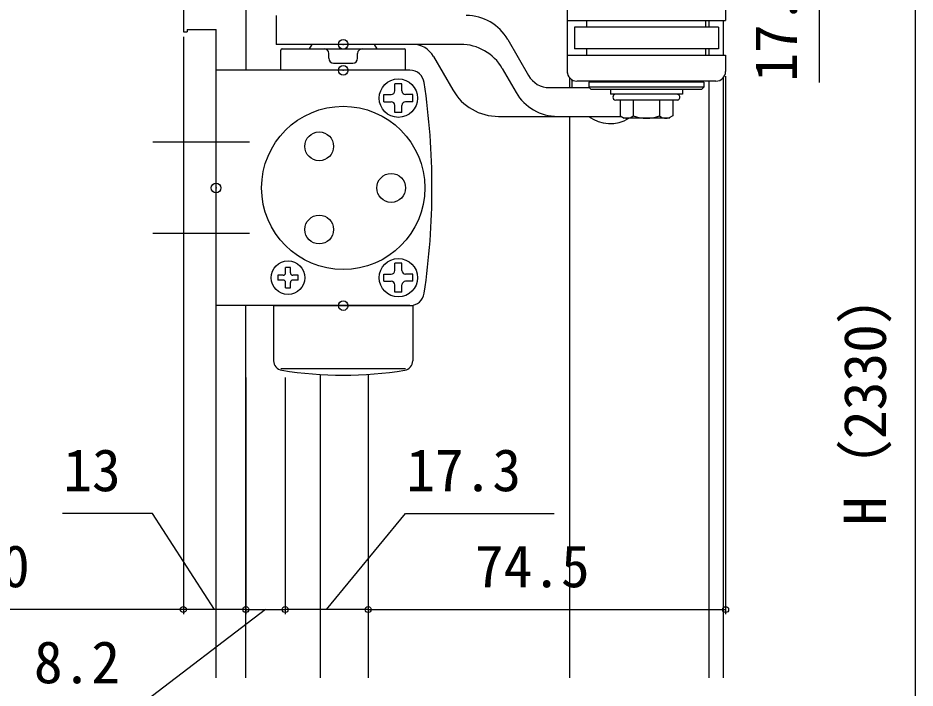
# Model space of a CAD drawing. Units: millimetres, scale not verified. Extents: x -525 to 525, y -783 to 779.
# Drawn here: x -304 to -117, y 164.9 to 304.5 of the extents above; entities that cross this region are included whole.
import ezdxf
from ezdxf.enums import TextEntityAlignment as Align

# ---------------------------------------------------------------- set-up
doc = ezdxf.new("R2010")
doc.units = ezdxf.units.MM
doc.header["$LTSCALE"] = 4
doc.header["$PDMODE"] = 32
doc.header["$PDSIZE"] = 2
for name, color, linetype in [('0-4_YKK_12', 2, 'Continuous'), ('0-5_YKK_13', 4, 'Continuous'), ('0-7_YKK_D', 6, 'Continuous'), ('0-9_YSS_K', 3, 'Continuous')]:
    doc.layers.add(name, color=color, linetype=linetype)
doc.styles.add('ＭＳ ゴシック', font='')
doc.styles.get('ＭＳ ゴシック').set_extended_font_data('MS Gothic')

msp = doc.modelspace()

# ---------------------------------------------------------------- linework, layer by layer
at = {"layer": '0-4_YKK_12'}
for p, q in [((-256.5, 324.897), (-256.5, 293.597)), ((-256.5, 167.095), (-256.5, 244.597)), ((-241, 230.122), (-241, 167.095)), ((-231, 230.266), (-231, 167.095))]:
    msp.add_line(p, q, dxfattribs=at)
at = {"layer": '0-5_YKK_13'}
for p, q in [((-269.5, 334.597), (-269.5, 301.597)), ((-189.501, 307.347), (-189.501, 303.976)), ((-156.501, 307.347), (-156.501, 303.976)), ((-250.2, 304.997), (-250.2, 298.997)), ((-189.546, 303.997), (-189.546, 292.997)), ((-189.501, 303.976), (-156.501, 303.976)), ((-185.386, 302.597), (-185.386, 303.976)), ((-160.615, 302.597), (-160.615, 303.976)), ((-269.5, 301.597), (-268.7, 301.597)), ((-268.7, 302.097), (-262.7, 302.097)), ((-268.7, 302.097), (-268.7, 301.597)), ((-262.7, 167.095), (-262.7, 302.097)), ((-158, 302.597), (-188.001, 302.597)), ((-188.001, 302.597), (-188.001, 298.097)), ((-158.001, 302.597), (-158.001, 298.097)), ((-201.899, 299.997), (-197.569, 292.497)), ((-211.714, 298.997), (-250.2, 298.997)), ((-249.2, 293.597), (-249.2, 297.797)), ((-248.9, 298.097), (-223.5, 298.097)), ((-243.199, 298.096), (-242.679, 298.996)), ((-229.72, 298.997), (-242.681, 298.997)), ((-229.719, 298.997), (-229.2, 298.097)), ((-223.2, 293.597), (-223.2, 297.797)), ((-158, 298.097), (-188.001, 298.097)), ((-185.386, 296.718), (-185.386, 298.097)), ((-160.615, 296.718), (-160.615, 298.097)), ((-239.2, 296.097), (-239.2, 297.097)), ((-233.2, 296.097), (-233.2, 297.097)), ((-217.388, 296.497), (-213.347, 289.497)), ((-189.501, 296.718), (-156.501, 296.718)), ((-189.501, 296.718), (-189.501, 293.347)), ((-156.501, 296.718), (-156.501, 293.347)), ((-222.283, 293.597), (-262.7, 293.597)), ((-262.7, 244.597), (-262.7, 293.597)), ((-238.2, 295.097), (-234.2, 295.097)), ((-203.054, 293.997), (-200.167, 288.997)), ((-225.45, 289.297), (-225.45, 290.797)), ((-223.95, 290.797), (-225.45, 290.797)), ((-223.95, 289.297), (-223.95, 290.797)), ((-193.251, 289.997), (-184.865, 289.997)), ((-188.547, 291.642), (-188.547, 289.997)), ((-158.501, 291.347), (-187.431, 291.347)), ((-161, 291.099), (-185.001, 291.099)), ((-185.001, 291.097), (-185.001, 290.099)), ((-185.001, 290.099), (-184.501, 289.599)), ((-161, 290.099), (-185.001, 290.099)), ((-161, 290.099), (-161.5, 289.599)), ((-161, 291.097), (-161, 290.099)), ((-227.7, 288.547), (-226.2, 288.547)), ((-227.7, 287.047), (-227.7, 288.547)), ((-221.7, 288.547), (-223.2, 288.547)), ((-221.7, 287.047), (-221.7, 288.547)), ((-161.5, 289.599), (-184.501, 289.599)), ((-180.501, 289.599), (-180.501, 288.598)), ((-165.501, 288.598), (-180.501, 288.598)), ((-165.501, 289.599), (-165.501, 288.598)), ((-227.7, 287.047), (-226.2, 287.047)), ((-225.45, 284.797), (-225.45, 286.297)), ((-223.95, 284.797), (-223.95, 286.297)), ((-221.7, 287.047), (-223.2, 287.047)), ((-166.601, 287.398), (-179.401, 287.398)), ((-178.501, 287.398), (-178.501, 284.098)), ((-175.751, 287.398), (-175.751, 284.098)), ((-170.251, 287.398), (-170.251, 284.098)), ((-167.501, 287.398), (-167.501, 284.098)), ((-223.95, 284.797), (-225.45, 284.797)), ((-203.839, 283.997), (-178.325, 283.997)), ((-178.501, 284.098), (-177.635, 283.598)), ((-168.367, 283.598), (-177.635, 283.598)), ((-167.501, 284.098), (-168.367, 283.598)), ((-255.7, 278.597), (-275.9, 278.597)), ((-255.7, 259.597), (-275.9, 259.597)), ((-248.2, 251.397), (-248.2, 252.497)), ((-247.2, 252.497), (-248.2, 252.497)), ((-247.2, 251.397), (-247.2, 252.497)), ((-225.45, 251.897), (-225.45, 253.397)), ((-223.95, 253.397), (-225.45, 253.397)), ((-223.95, 251.897), (-223.95, 253.397)), ((-248.7, 250.897), (-249.8, 250.897)), ((-249.8, 250.897), (-249.8, 249.897)), ((-245.6, 250.897), (-246.7, 250.897)), ((-245.6, 249.897), (-245.6, 250.897)), ((-227.7, 251.147), (-226.2, 251.147)), ((-227.7, 249.647), (-227.7, 251.147)), ((-221.7, 251.147), (-223.2, 251.147)), ((-221.7, 249.647), (-221.7, 251.147)), ((-248.7, 249.897), (-249.8, 249.897)), ((-248.2, 248.297), (-248.2, 249.397)), ((-247.2, 248.297), (-247.2, 249.397)), ((-245.6, 249.897), (-246.7, 249.897)), ((-227.7, 249.647), (-226.2, 249.647)), ((-225.45, 247.397), (-225.45, 248.897)), ((-223.95, 247.397), (-223.95, 248.897)), ((-221.7, 249.647), (-223.2, 249.647)), ((-248.2, 248.297), (-247.2, 248.297)), ((-223.95, 247.397), (-225.45, 247.397)), ((-222.283, 244.597), (-262.7, 244.597)), ((-250.7, 244.597), (-221.7, 244.597)), ((-250.7, 244.597), (-250.7, 233.105)), ((-221.7, 244.597), (-221.7, 233.105)), ((-249.2, 231.516), (-223.2, 231.516))]:
    msp.add_line(p, q, dxfattribs=at)
for centre, radius in [((-224.7, 287.797), 4), ((-236.2, 269.097), 17), ((-241.2, 277.757), 3), ((-226.2, 269.097), 3), ((-241.2, 260.437), 3), ((-224.7, 250.397), 4), ((-247.7, 250.397), 3.5)]:
    msp.add_circle(centre, radius, dxfattribs=at)
for centre, radius, start, end in [((-210.559, 294.997), 10, 30, 90), ((-248.9, 297.797), 0.3, 90.00004, 179.99996), ((-240.2, 297.097), 1, 0.00013, 90.00004), ((-232.2, 297.097), 1, 90.00004, 179.99991), ((-223.5, 297.797), 0.3, 0.00013, 90.00004), ((-221.718, 293.997), 5, 29.99856, 89.9974), ((-211.714, 288.997), 10, 30, 90), ((-238.2, 296.097), 1, 179.99991, 269.99989), ((-234.2, 296.097), 1, 270.00007, 0.00007), ((-222.283, 290.597), 3, 8.41017, 89.99982), ((-193.238, 294.997), 5, 210.00121, 269.85845), ((-187.501, 293.346), 2, 179.99983, 269.99975), ((-158.501, 293.347), 2, 270.00022, 0.00015), ((-367.702, 269.097), 150, 0.00007, 8.41022), ((-226.2, 289.297), 0.75, 270, 0.00001), ((-223.2, 289.297), 0.75, 180, 270), ((-203.821, 294.997), 11, 210.00023, 270.0004), ((-191.507, 293.997), 10, 210, 270), ((-179.401, 287.998), 0.6, 90.00002, 269.99997), ((-166.601, 287.998), 0.6, 270, 90.00002), ((-226.2, 286.297), 0.75, 359.99999, 90), ((-223.2, 286.297), 0.75, 90, 180), ((-180.548, 289.997), 7.5, 233.13011, 301.44654), ((-177.126, 285.739), 2.141, 249.95899, 309.9662), ((-173.001, 291.411), 7.812, 249.3903, 290.60967), ((-168.876, 285.739), 2.141, 230.03378, 290.03643), ((-367.702, 269.097), 150, 351.58987, 0.00002), ((-248.7, 251.397), 0.5, 270, 0.00001), ((-246.7, 251.397), 0.5, 180, 270), ((-226.2, 251.897), 0.75, 270, 0.00001), ((-223.2, 251.897), 0.75, 180, 270), ((-248.7, 249.397), 0.5, 359.99999, 90), ((-246.7, 249.397), 0.5, 90, 180), ((-226.2, 248.897), 0.75, 359.99999, 90), ((-223.2, 248.897), 0.75, 90, 180), ((-222.283, 247.597), 3, 270.00024, 351.58987), ((-248.7, 233.105), 2, 179.99999, 260.77821), ((-223.7, 233.105), 2, 279.22178, 0), ((-236.2, 310.097), 80, 260.77822, 279.22178)]:
    msp.add_arc(centre, radius, start, end, dxfattribs=at)
for p in [(-236.2, 298.997), (-236.2, 293.597), (-262.7, 269.097), (-236.2, 244.597)]:
    msp.add_point(p, dxfattribs=at)
at = {"layer": '0-7_YKK_D'}
for p, q in [((-117, 356.597), (-117, 102.593)), ((-269.5, 300.597), (-269.5, 180.303)), ((-269.5, 300.597), (-269.5, 180.303)), ((-156.501, 292.347), (-156.501, 180.3)), ((-256.5, 229.597), (-256.5, 180.303)), ((-248.3, 229.597), (-248.3, 180.3)), ((-248.3, 228.597), (-248.3, 180.3)), ((-231, 229.266), (-231, 180.3)), ((-231, 229.266), (-231, 180.3)), ((-256.5, 227.597), (-256.5, 180.3)), ((-269.5, 181.303), (-339.5, 181.303)), ((-256.5, 181.303), (-269.5, 181.303)), ((-256.5, 181.3), (-248.3, 181.3)), ((-231, 181.3), (-248.3, 181.3)), ((-231, 181.3), (-156.501, 181.3))]:
    msp.add_line(p, q, dxfattribs=at)
for points in [[(-137, 342.097), (-137, 324.597), (-137, 291.047)], [(-263, 181.303), (-275.986, 201.3), (-294.713, 201.3)], [(-239.65, 181.3), (-223.219, 201.3), (-192.219, 201.3)], [(-252.4, 181.3), (-278.559, 161.3), (-301.854, 161.3)]]:
    msp.add_lwpolyline(points, dxfattribs=at)
for centre in [(-269.5, 181.303), (-269.5, 181.303), (-256.5, 181.303), (-256.5, 181.3), (-248.3, 181.3), (-248.3, 181.3), (-231, 181.3), (-231, 181.3), (-156.501, 181.3)]:
    msp.add_circle(centre, 0.637, dxfattribs=at)
at = {"layer": '0-9_YSS_K'}
for p, q in [((-160, 303.976), (-160, 302.597)), ((-157, 303.976), (-157, 296.718)), ((-160, 298.097), (-160, 296.718)), ((-189, 292.023), (-189, 289.997)), ((-157, 292.025), (-157, 167.095)), ((-160, 291.347), (-160, 167.095)), ((-189, 283.997), (-189, 167.095))]:
    msp.add_line(p, q, dxfattribs=at)

# ---------------------------------------------------------------- texts
at = {"layer": '0-7_YKK_D', "style": 'ＭＳ ゴシック'}
for s, p in [('17.5', (-139, 291.206)), ('H（2330）', (-120.432, 198.811))]:
    msp.add_text(s, height=8.798, rotation=90, dxfattribs=at).set_placement(p, align=Align.BOTTOM_LEFT)
for s, p in [('13', (-294.554, 203.3)), ('17.3', (-223.06, 203.3)), ('70', (-313.5, 183.303)), ('74.5', (-208.75, 183.3)), ('8.2', (-300.672, 163.3))]:
    msp.add_text(s, height=8.798, dxfattribs=at).set_placement(p, align=Align.BOTTOM_LEFT)

doc.saveas('drawing.dxf')
